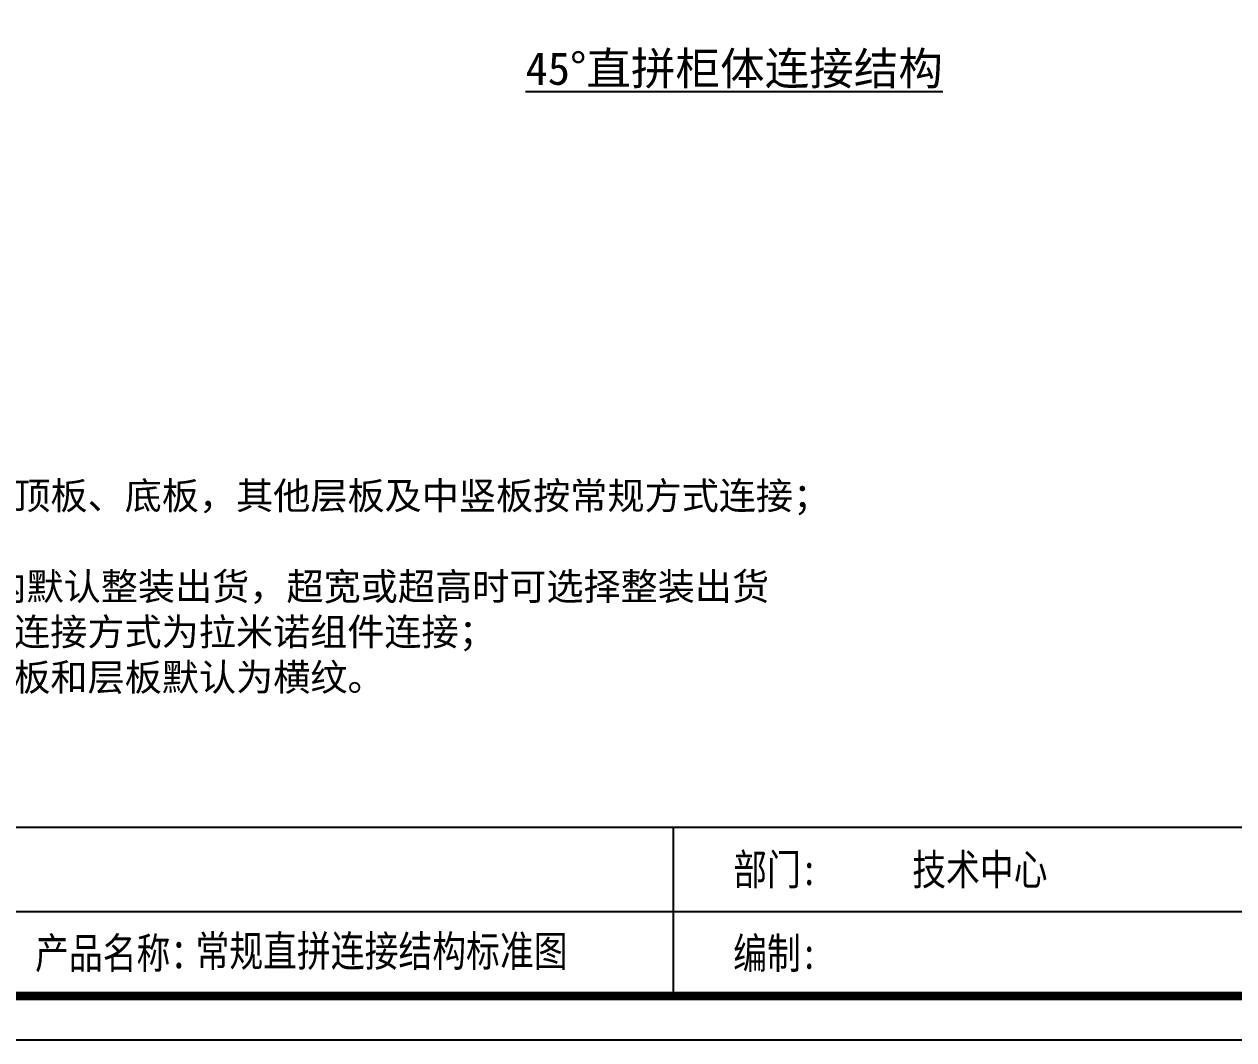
# Model space of a CAD drawing. Header units: millimetres. Extents: x 0 to 1097966, y -63096 to 223085.
# Drawn here: x 338169.1 to 338355.4, y -54770.1 to -54613.7 of the extents above; entities that cross this region are included whole.
import ezdxf

# ---------------------------------------------------------------- set-up
doc = ezdxf.new("R2010")
doc.units = ezdxf.units.MM
doc.layers.add('DZ-文字说明', color=1, linetype='Continuous')
doc.styles.add('DZ-宋体2.5', font='', dxfattribs={"width": 0.8, "height": 2.5})
doc.styles.add('宋体', font='')
doc.styles.get('DZ-宋体2.5').set_extended_font_data('SimSun')
doc.styles.get('宋体').set_extended_font_data('SimSun')

msp = doc.modelspace()

# ---------------------------------------------------------------- linework, layer by layer
msp.add_lwpolyline([(337985.218, -54770.097), (338552.218, -54770.097), (338552.218, -54369.147), (337985.218, -54369.147)], close=True)
at = {"const_width": 1.35}
msp.add_lwpolyline([(337991.968, -54763.347), (338545.468, -54763.347), (338545.468, -54375.897), (337991.968, -54375.897)], close=True, dxfattribs=at)
at = {"layer": 'DZ-文字说明', "color": 7}
for p, q in [((338269.083, -54763.347), (338269.083, -54737.369)), ((338081.299, -54750.358), (338545.468, -54750.358))]:
    msp.add_line(p, q, dxfattribs=at)
msp.add_lwpolyline([(337991.968, -54737.369), (338545.468, -54737.369), (338545.468, -54763.347), (337991.968, -54763.347)], close=True, dxfattribs=at)

# ---------------------------------------------------------------- texts
at = {"style": 'DZ-宋体2.5', "width": 0.8}
for s, p in [('部门:', (338278.26, -54746.263)), ('产品名称：', (338170.757, -54759.13)), ('编制:', (338278.26, -54759.16))]:
    msp.add_text(s, height=4.7732, dxfattribs=at).set_placement(p)
at = {"color": 4, "insert": (338246.285, -54620.801), "char_height": 5.03079, "width": 74.09605, "attachment_point": 4, "style": '宋体'}
msp.add_mtext('{\\L\\C256;45°直拼柜体连接结构}', dxfattribs=at)
at = {"insert": (338010.153, -54693.601), "char_height": 4.19232, "width": 303.06997, "attachment_point": 4, "style": '宋体'}
msp.add_mtext('工艺标准：{\\H1.41354x; }\\P1、直拼式柜体常规连接结构分90°连接、45°拼连接两种工艺；{\\H1.45382x; }\\P2、柜体连接指的是单元柜的外框板件，即：左侧板、右侧板、顶板、底板，其他层板及中竖板按常规方式连接；\\P3、两种连接结构均可做9mm卡槽背板和18mm厚背板；{\\H1.44039x; }\\P4、45°直拼连接的单元柜，外形的长×宽尺寸分别在1500mm以内默认整装出货，超宽或超高时可选择整装出货\\P   或散装出货两种(设计师视产品上楼条件而定)，散装出货的连接方式为拉米诺组件连接；\\P5、板件表面有纹路时，柜体左右侧板和背板默认为竖纹，顶底板和层板默认为横纹。', dxfattribs=at)
at = {"color": 2, "style": 'DZ-宋体2.5', "width": 0.8}
for tag, p in [('技术中心', (338305.834, -54746.263)), ('常规直拼连接结构标准图', (338195.463, -54758.807))]:
    msp.add_attdef(tag, p, '', height=4.773, dxfattribs=at)

doc.saveas('drawing.dxf')
